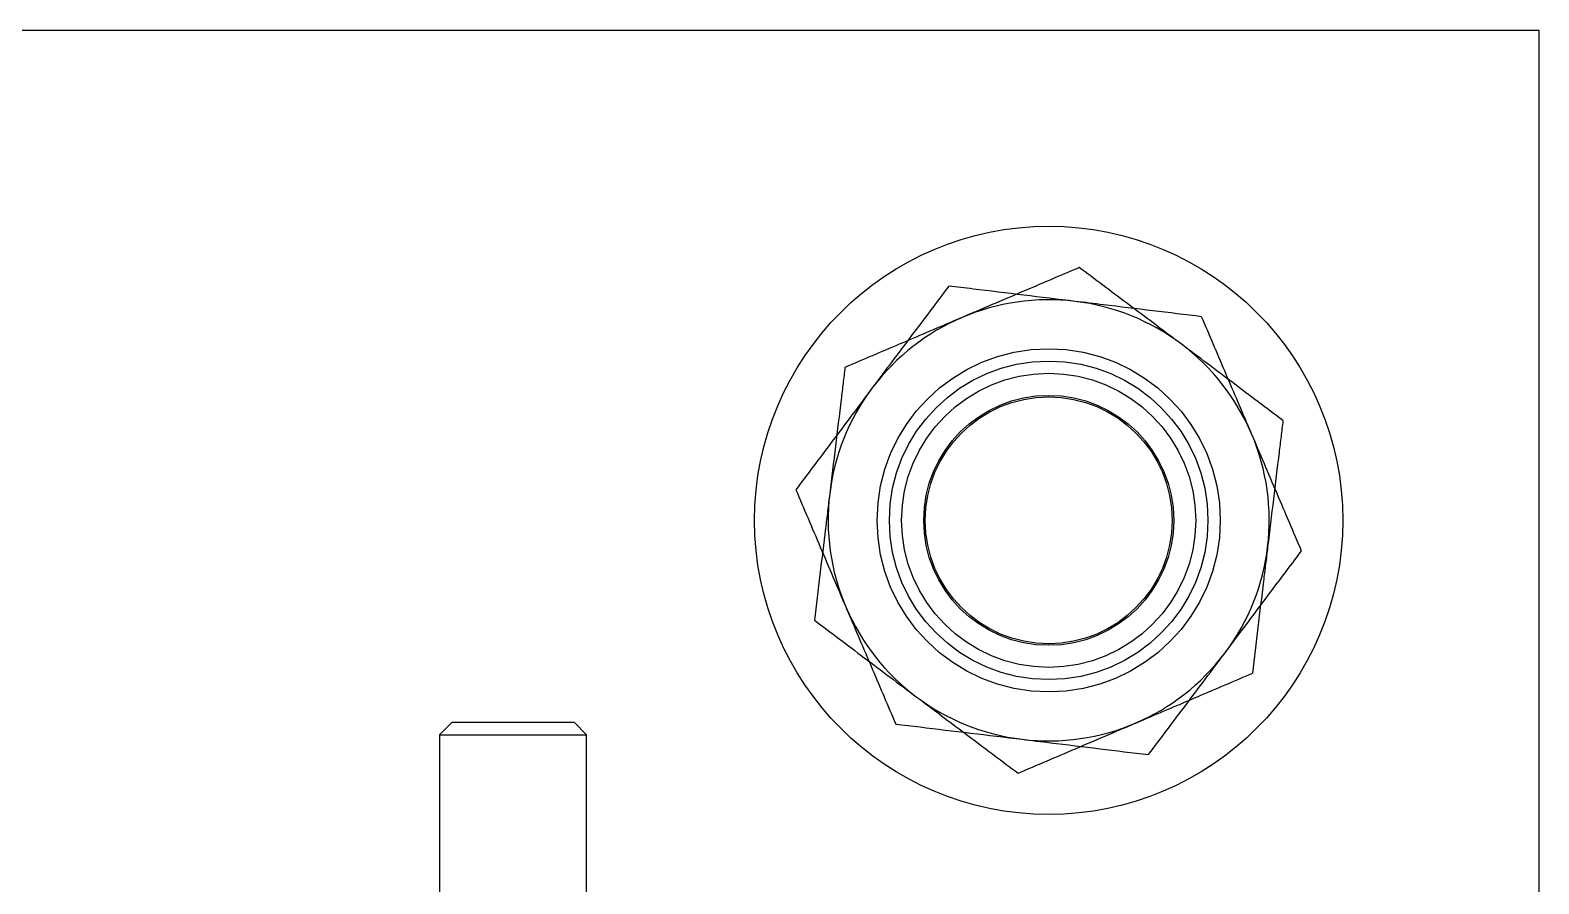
# Model space of a CAD drawing. Header units: metres. Extents: x 0 to 21025, y 0 to 14850.
# Drawn here: x 5740 to 5801.5, y 9344.8 to 9379.6 of the extents above; entities that cross this region are included whole.
import ezdxf

# ---------------------------------------------------------------- set-up
doc = ezdxf.new("R2010")
doc.units = ezdxf.units.M
doc.header["$LTSCALE"] = 25
doc.linetypes.add('HIDDEN2', pattern=[4.7625, 3.175, -1.5875])
doc.layers.add('SL4', color=4, linetype='Continuous')
doc.layers.add('ST1', color=7, linetype='HIDDEN2')

msp = doc.modelspace()

# ---------------------------------------------------------------- linework, layer by layer
at = {"layer": 'SL4'}
for p, q in [((5701.527, 9379.634), (5801.527, 9379.634)), ((5801.527, 9379.634), (5801.527, 9336.149)), ((5757.174, 9351.384), (5756.674, 9350.884)), ((5762.174, 9351.384), (5757.174, 9351.384)), ((5762.674, 9350.884), (5762.174, 9351.384)), ((5756.674, 9350.884), (5756.674, 9343.849)), ((5756.674, 9350.884), (5762.674, 9350.884)), ((5762.674, 9343.849), (5762.674, 9350.884))]:
    msp.add_line(p, q, dxfattribs=at)
for start, end in [(83.09764, 143.09764), (23.09764, 83.09764), (143.09764, 203.09764), (323.09764, 23.09764), (203.09764, 263.09764), (263.09764, 323.09764)]:
    msp.add_arc((5781.527, 9359.634), 9, start, end, dxfattribs=at)
for points, knots in [([(5777.45, 9369.193), (5776.943, 9368.518), (5775.92, 9367.156), (5774.863, 9365.748), (5774.33, 9365.038)], [0, 0, 0, 0, 0.495458, 1, 1, 1, 1]), ([(5782.608, 9368.568), (5781.205, 9368.738), (5779.459, 9368.95), (5777.779, 9369.153), (5777.45, 9369.193)], [0, 0, 0, 0, 0.803647, 1, 1, 1, 1]), ([(5787.767, 9367.944), (5786.44, 9368.105), (5784.738, 9368.311), (5782.993, 9368.522), (5782.608, 9368.568)], [0, 0, 0, 0, 0.779636, 1, 1, 1, 1]), ([(5789.805, 9363.164), (5789.757, 9363.278), (5789.391, 9364.136), (5788.701, 9365.753), (5788.08, 9367.209), (5787.767, 9367.944)], [0, 0, 0, 0, 0.07009, 0.530784, 1, 1, 1, 1]), ([(5774.33, 9365.038), (5774.256, 9364.939), (5773.696, 9364.193), (5772.64, 9362.787), (5771.689, 9361.521), (5771.21, 9360.882)], [0, 0, 0, 0, 0.07009, 0.530784, 1, 1, 1, 1]), ([(5791.844, 9358.385), (5791.513, 9359.161), (5790.844, 9360.728), (5790.154, 9362.347), (5789.805, 9363.164)], [0, 0, 0, 0, 0.495458, 1, 1, 1, 1]), ([(5771.21, 9360.882), (5771.541, 9360.106), (5772.209, 9358.54), (5772.9, 9356.92), (5773.248, 9356.103)], [0, 0, 0, 0, 0.495458, 1, 1, 1, 1]), ([(5788.724, 9354.229), (5788.798, 9354.328), (5789.358, 9355.074), (5790.414, 9356.48), (5791.364, 9357.746), (5791.844, 9358.385)], [0, 0, 0, 0, 0.07009, 0.530784, 1, 1, 1, 1]), ([(5773.248, 9356.103), (5773.296, 9355.99), (5773.662, 9355.132), (5774.352, 9353.514), (5774.973, 9352.058), (5775.287, 9351.323)], [0, 0, 0, 0, 0.07009, 0.530784, 1, 1, 1, 1]), ([(5785.604, 9350.074), (5786.11, 9350.749), (5787.133, 9352.111), (5788.19, 9353.519), (5788.724, 9354.229)], [0, 0, 0, 0, 0.495458, 1, 1, 1, 1]), ([(5775.287, 9351.323), (5775.616, 9351.283), (5777.295, 9351.08), (5779.042, 9350.869), (5780.445, 9350.699)], [0, 0, 0, 0, 0.196353, 1, 1, 1, 1]), ([(5780.445, 9350.699), (5780.83, 9350.652), (5782.575, 9350.441), (5784.277, 9350.235), (5785.604, 9350.074)], [0, 0, 0, 0, 0.220364, 1, 1, 1, 1])]:
    msp.add_open_spline(points, degree=3, knots=knots, dxfattribs=at)
at = {"layer": 'ST1'}
for radius in [12, 7, 6.5, 6, 5.1, 5.036]:
    msp.add_circle((5781.527, 9359.634), radius, dxfattribs=at)
for points, knots in [([(5782.776, 9369.951), (5781.999, 9369.62), (5780.433, 9368.951), (5778.813, 9368.261), (5777.996, 9367.912)], [0, 0, 0, 0, 0.495458, 1, 1, 1, 1]), ([(5786.931, 9366.831), (5786.832, 9366.904), (5786.086, 9367.465), (5784.68, 9368.52), (5783.414, 9369.471), (5782.776, 9369.951)], [0, 0, 0, 0, 0.07009, 0.530784, 1, 1, 1, 1]), ([(5777.996, 9367.912), (5777.883, 9367.864), (5777.025, 9367.498), (5775.407, 9366.808), (5773.951, 9366.187), (5773.216, 9365.874)], [0, 0, 0, 0, 0.07009, 0.530784, 1, 1, 1, 1]), ([(5791.086, 9363.71), (5790.411, 9364.217), (5789.049, 9365.24), (5787.641, 9366.297), (5786.931, 9366.831)], [0, 0, 0, 0, 0.495458, 1, 1, 1, 1]), ([(5773.216, 9365.874), (5773.164, 9365.441), (5772.96, 9363.759), (5772.749, 9362.012), (5772.592, 9360.715)], [0, 0, 0, 0, 0.257551, 1, 1, 1, 1]), ([(5791.086, 9363.71), (5791.033, 9363.277), (5790.83, 9361.596), (5790.618, 9359.849), (5790.461, 9358.552)], [0, 0, 0, 0, 0.257551, 1, 1, 1, 1]), ([(5772.592, 9360.715), (5772.535, 9360.246), (5772.324, 9358.5), (5772.118, 9356.8), (5771.967, 9355.557)], [0, 0, 0, 0, 0.268634, 1, 1, 1, 1]), ([(5790.461, 9358.552), (5790.405, 9358.083), (5790.193, 9356.337), (5789.987, 9354.637), (5789.837, 9353.393)], [0, 0, 0, 0, 0.268634, 1, 1, 1, 1]), ([(5771.967, 9355.557), (5772.642, 9355.05), (5774.004, 9354.027), (5775.412, 9352.97), (5776.123, 9352.437)], [0, 0, 0, 0, 0.495458, 1, 1, 1, 1]), ([(5785.057, 9351.355), (5785.171, 9351.403), (5786.029, 9351.769), (5787.646, 9352.459), (5789.102, 9353.08), (5789.837, 9353.393)], [0, 0, 0, 0, 0.07009, 0.530784, 1, 1, 1, 1]), ([(5776.123, 9352.437), (5776.221, 9352.363), (5776.967, 9351.803), (5778.373, 9350.747), (5779.639, 9349.796), (5780.278, 9349.317)], [0, 0, 0, 0, 0.07009, 0.530784, 1, 1, 1, 1]), ([(5780.278, 9349.317), (5781.054, 9349.648), (5782.621, 9350.316), (5784.24, 9351.007), (5785.057, 9351.355)], [0, 0, 0, 0, 0.495458, 1, 1, 1, 1])]:
    msp.add_open_spline(points, degree=3, knots=knots, dxfattribs=at)

doc.saveas('drawing.dxf')
